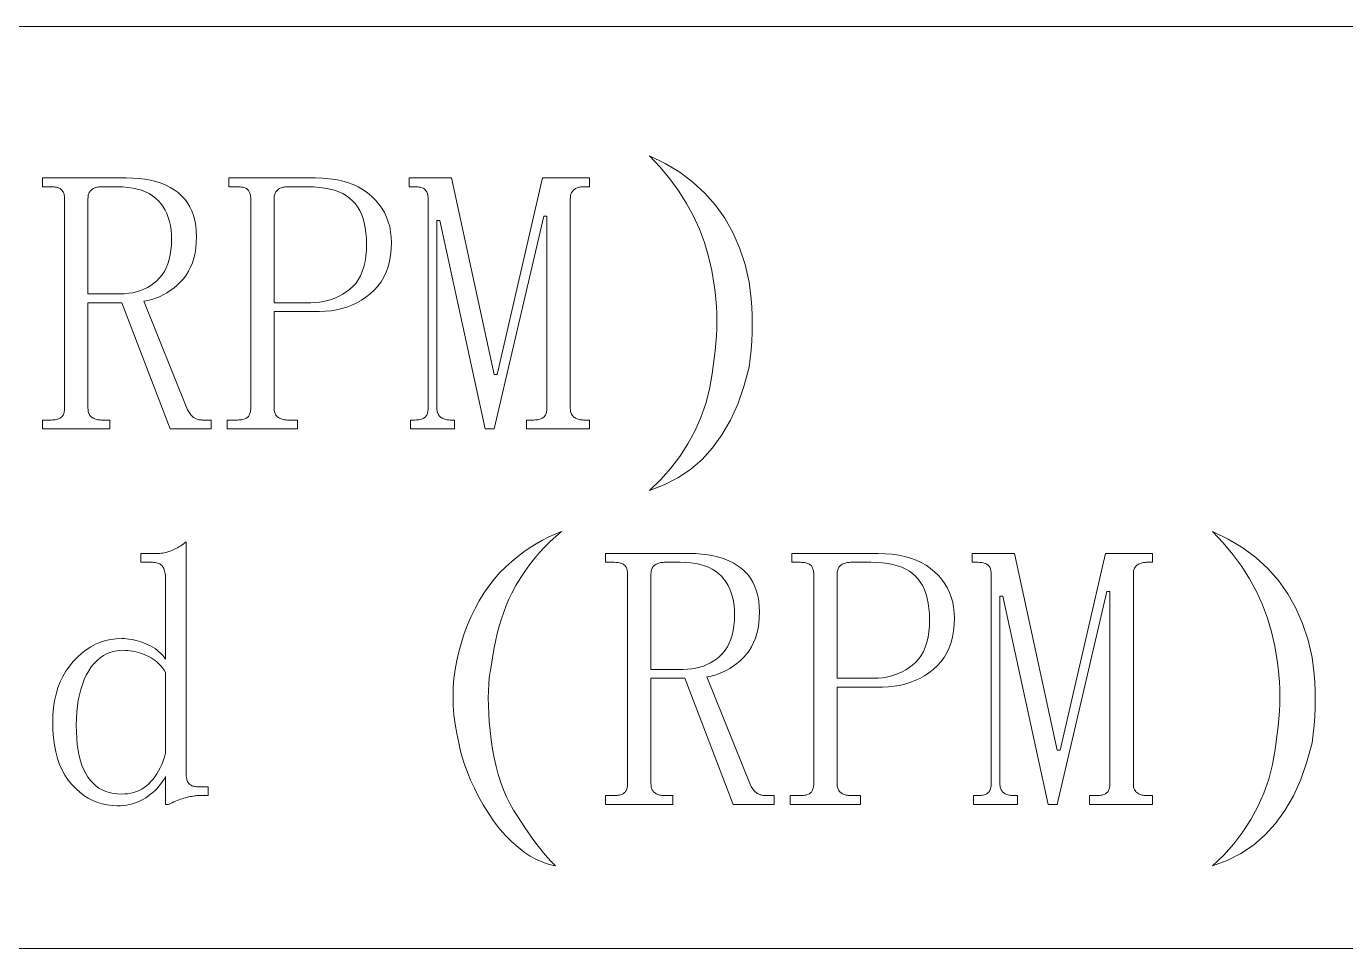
# Model space of a CAD drawing. Extents: x 1 to 297, y 1 to 210.
# Drawn here: x 56.24 to 63.95, y 29.56 to 34.95 of the extents above; entities that cross this region are included whole.
import ezdxf

# ---------------------------------------------------------------- set-up
doc = ezdxf.new("R2010")
doc.units = 0

msp = doc.modelspace()

# ---------------------------------------------------------------- linework, layer by layer
at = {"color": 7, "lineweight": 13}
for p, q in [((1.3055, 34.9534), (219.3213, 34.9534)), ((1.3055, 29.5649), (219.3213, 29.5649))]:
    msp.add_line(p, q, dxfattribs=at)
for points in [[(59.8833, 34.1963), (59.9755, 34.1519), (60.0602, 34.101), (60.1374, 34.0435), (60.207, 33.9796), (60.269, 33.9091), (60.3235, 33.8322), (60.3705, 33.7487), (60.4099, 33.6587), (60.4418, 33.5622), (60.4662, 33.4591), (60.4723, 33.411), (60.4771, 33.3625), (60.4806, 33.3136), (60.4826, 33.2644), (60.4833, 33.2149), (60.4826, 33.165), (60.4806, 33.1147), (60.4771, 33.0642), (60.4723, 33.0133), (60.4662, 32.962), (60.4356, 32.8499), (60.399, 32.7467), (60.3561, 32.6524), (60.3071, 32.567), (60.2519, 32.4906), (60.1905, 32.423), (60.123, 32.3644), (60.0492, 32.3147), (59.9694, 32.2739), (59.8833, 32.242), (59.9488, 32.3053), (60.0081, 32.3716), (60.0612, 32.441), (60.1082, 32.5135), (60.149, 32.5891), (60.1836, 32.6678), (60.2121, 32.7496), (60.2344, 32.8345), (60.2505, 32.9224), (60.2604, 33.0134), (60.2666, 33.0578), (60.2714, 33.1019), (60.2748, 33.1456), (60.2769, 33.189), (60.2776, 33.232), (60.2769, 33.2747), (60.2748, 33.317), (60.2714, 33.359), (60.2666, 33.4007), (60.2604, 33.442), (60.2474, 33.5267), (60.2289, 33.6093), (60.2049, 33.6899), (60.1754, 33.7684), (60.1404, 33.8449), (60.1, 33.9193), (60.054, 33.9916), (60.0026, 34.0619), (59.9457, 34.1301)], [(57.2347, 33.7249), (57.2338, 33.6913), (57.231, 33.6594), (57.2262, 33.6289), (57.2196, 33.6001), (57.2112, 33.5727), (57.2008, 33.5469), (57.1885, 33.5227), (57.1744, 33.4999), (57.1584, 33.4788), (57.1404, 33.4591), (57.1213, 33.4411), (57.1017, 33.4245), (57.0816, 33.4095), (57.0609, 33.3961), (57.0397, 33.3841), (57.018, 33.3738), (56.9958, 33.3649), (56.9731, 33.3577), (56.9499, 33.3519), (56.9262, 33.3477), (57.1833, 32.7134), (57.1868, 32.7068), (57.1903, 32.7006), (57.194, 32.6948), (57.1977, 32.6894), (57.2015, 32.6845), (57.2054, 32.68), (57.2094, 32.6759), (57.2135, 32.6723), (57.2176, 32.6691), (57.2219, 32.6663), (57.2262, 32.6638), (57.2306, 32.6617), (57.2351, 32.6597), (57.2397, 32.6581), (57.2444, 32.6566), (57.2491, 32.6555), (57.254, 32.6546), (57.2589, 32.6539), (57.2639, 32.6536), (57.269, 32.6534), (57.3204, 32.6534), (57.3204, 32.602), (57.0804, 32.602), (56.7976, 33.3391), (56.6004, 33.3391), (56.6004, 32.722), (56.6007, 32.7153), (56.6013, 32.709), (56.6024, 32.703), (56.6039, 32.6973), (56.6058, 32.692), (56.6082, 32.687), (56.6109, 32.6824), (56.6142, 32.6781), (56.6178, 32.6742), (56.6219, 32.6706), (56.6263, 32.6673), (56.631, 32.6644), (56.6359, 32.6618), (56.6411, 32.6596), (56.6465, 32.6577), (56.6522, 32.6562), (56.6582, 32.655), (56.6644, 32.6541), (56.6709, 32.6536), (56.6776, 32.6534), (56.729, 32.6534), (56.729, 32.602), (56.3347, 32.602), (56.3347, 32.6534), (56.3862, 32.6534), (56.3945, 32.6536), (56.4023, 32.6541), (56.4096, 32.655), (56.4163, 32.6562), (56.4226, 32.6577), (56.4283, 32.6596), (56.4336, 32.6618), (56.4383, 32.6644), (56.4425, 32.6673), (56.4462, 32.6706), (56.4494, 32.6742), (56.4523, 32.6781), (56.4549, 32.6824), (56.4571, 32.687), (56.459, 32.692), (56.4606, 32.6973), (56.4618, 32.703), (56.4626, 32.709), (56.4631, 32.7153), (56.4633, 32.722), (56.4633, 33.9477), (56.4631, 33.9544), (56.4626, 33.9607), (56.4618, 33.9667), (56.4606, 33.9724), (56.459, 33.9777), (56.4571, 33.9827), (56.4549, 33.9873), (56.4523, 33.9916), (56.4494, 33.9955), (56.4462, 33.9991), (56.4425, 34.0024), (56.4383, 34.0053), (56.4336, 34.0079), (56.4283, 34.0101), (56.4226, 34.012), (56.4163, 34.0135), (56.4096, 34.0147), (56.4023, 34.0156), (56.3945, 34.0161), (56.3862, 34.0163), (56.3347, 34.0163), (56.3347, 34.0677), (56.8233, 34.0677), (56.8618, 34.0669), (56.8986, 34.0643), (56.9335, 34.06), (56.9666, 34.054), (56.9979, 34.0463), (57.0275, 34.0369), (57.0552, 34.0257), (57.0811, 34.0129), (57.1053, 33.9983), (57.1276, 33.982), (57.1479, 33.964), (57.1662, 33.9443), (57.1822, 33.9229), (57.1962, 33.8997), (57.2079, 33.8749), (57.2176, 33.8483), (57.2251, 33.82), (57.2304, 33.79), (57.2337, 33.7583)], [(56.6004, 33.3906), (56.789, 33.3906), (56.8143, 33.3913), (56.8387, 33.3937), (56.8623, 33.3975), (56.885, 33.4029), (56.9069, 33.4099), (56.9279, 33.4183), (56.948, 33.4284), (56.9673, 33.4399), (56.9857, 33.4531), (57.0033, 33.4677), (57.0196, 33.484), (57.0342, 33.502), (57.047, 33.5217), (57.0582, 33.5431), (57.0676, 33.5663), (57.0753, 33.5911), (57.0813, 33.6177), (57.0856, 33.646), (57.0882, 33.676), (57.089, 33.7077), (57.0882, 33.7362), (57.0859, 33.7634), (57.0821, 33.7894), (57.0767, 33.814), (57.0697, 33.8374), (57.0612, 33.8594), (57.0512, 33.8802), (57.0396, 33.8997), (57.0265, 33.9179), (57.0119, 33.9349), (56.9956, 33.9503), (56.9776, 33.9642), (56.9579, 33.9764), (56.9364, 33.987), (56.9133, 33.9959), (56.8884, 34.0033), (56.8619, 34.009), (56.8336, 34.013), (56.8036, 34.0155), (56.7719, 34.0163), (56.6776, 34.0163), (56.6709, 34.0161), (56.6644, 34.0156), (56.6582, 34.0147), (56.6522, 34.0135), (56.6465, 34.012), (56.6411, 34.0101), (56.6359, 34.0079), (56.631, 34.0053), (56.6263, 34.0024), (56.6219, 33.9991), (56.6178, 33.9955), (56.6142, 33.9916), (56.6109, 33.9873), (56.6082, 33.9827), (56.6058, 33.9777), (56.6039, 33.9724), (56.6024, 33.9667), (56.6013, 33.9607), (56.6007, 33.9544), (56.6004, 33.9477)], [(57.689, 33.2877), (57.689, 32.722), (57.6892, 32.7153), (57.6899, 32.709), (57.6909, 32.703), (57.6924, 32.6973), (57.6944, 32.692), (57.6967, 32.687), (57.6995, 32.6824), (57.7027, 32.6781), (57.7064, 32.6742), (57.7104, 32.6706), (57.7149, 32.6673), (57.7195, 32.6644), (57.7245, 32.6618), (57.7296, 32.6596), (57.7351, 32.6577), (57.7408, 32.6562), (57.7467, 32.655), (57.753, 32.6541), (57.7594, 32.6536), (57.7662, 32.6534), (57.8262, 32.6534), (57.8262, 32.602), (57.4147, 32.602), (57.4147, 32.6534), (57.4747, 32.6534), (57.483, 32.6536), (57.4908, 32.6541), (57.4981, 32.655), (57.5049, 32.6562), (57.5112, 32.6577), (57.5169, 32.6596), (57.5221, 32.6618), (57.5268, 32.6644), (57.531, 32.6673), (57.5347, 32.6706), (57.538, 32.6742), (57.5409, 32.6781), (57.5435, 32.6824), (57.5457, 32.687), (57.5476, 32.692), (57.5491, 32.6973), (57.5503, 32.703), (57.5512, 32.709), (57.5517, 32.7153), (57.5519, 32.722), (57.5519, 33.9477), (57.5517, 33.9544), (57.5512, 33.9607), (57.5503, 33.9667), (57.5491, 33.9724), (57.5476, 33.9777), (57.5457, 33.9827), (57.5435, 33.9873), (57.5409, 33.9916), (57.538, 33.9955), (57.5347, 33.9991), (57.531, 34.0024), (57.5268, 34.0053), (57.5221, 34.0079), (57.5169, 34.0101), (57.5112, 34.012), (57.5049, 34.0135), (57.4981, 34.0147), (57.4908, 34.0156), (57.483, 34.0161), (57.4747, 34.0163), (57.4233, 34.0163), (57.4233, 34.0677), (57.929, 34.0677), (57.9709, 34.0666), (58.0108, 34.0634), (58.0487, 34.0581), (58.0847, 34.0506), (58.1187, 34.0409), (58.1507, 34.0291), (58.1807, 34.0152), (58.2088, 33.9991), (58.2349, 33.9809), (58.259, 33.9606), (58.281, 33.9386), (58.3007, 33.9155), (58.318, 33.8913), (58.3331, 33.8659), (58.3458, 33.8395), (58.3562, 33.8119), (58.3643, 33.7833), (58.3701, 33.7535), (58.3736, 33.7226), (58.3747, 33.6906), (58.3735, 33.6521), (58.3698, 33.6155), (58.3635, 33.5808), (58.3548, 33.5479), (58.3437, 33.517), (58.33, 33.4879), (58.3138, 33.4608), (58.2952, 33.4355), (58.2741, 33.4121), (58.2504, 33.3906), (58.2251, 33.371), (58.1988, 33.3535), (58.1716, 33.3381), (58.1435, 33.3247), (58.1144, 33.3134), (58.0843, 33.3042), (58.0533, 33.297), (58.0214, 33.2918), (57.9885, 33.2887), (57.9547, 33.2877)], [(57.9033, 33.3391), (57.9287, 33.3399), (57.9535, 33.3422), (57.9777, 33.3461), (58.0014, 33.3515), (58.0244, 33.3584), (58.0468, 33.3669), (58.0686, 33.3769), (58.0898, 33.3885), (58.1104, 33.4016), (58.1304, 33.4163), (58.1492, 33.4328), (58.1659, 33.4516), (58.1807, 33.4726), (58.1935, 33.4958), (58.2044, 33.5213), (58.2132, 33.549), (58.2201, 33.5789), (58.2251, 33.611), (58.228, 33.6454), (58.229, 33.682), (58.2282, 33.7154), (58.2258, 33.747), (58.2217, 33.7768), (58.216, 33.8047), (58.2087, 33.8309), (58.1997, 33.8553), (58.1891, 33.8779), (58.1769, 33.8987), (58.1631, 33.9177), (58.1476, 33.9349), (58.1303, 33.9503), (58.1111, 33.9642), (58.0899, 33.9764), (58.0667, 33.987), (58.0415, 33.9959), (58.0144, 34.0033), (57.9853, 34.009), (57.9542, 34.013), (57.9212, 34.0155), (57.8862, 34.0163), (57.7662, 34.0163), (57.7594, 34.0161), (57.753, 34.0156), (57.7467, 34.0147), (57.7408, 34.0135), (57.7351, 34.012), (57.7296, 34.0101), (57.7245, 34.0079), (57.7195, 34.0053), (57.7149, 34.0024), (57.7104, 33.9991), (57.7064, 33.9955), (57.7027, 33.9916), (57.6995, 33.9873), (57.6967, 33.9827), (57.6944, 33.9777), (57.6924, 33.9724), (57.6909, 33.9667), (57.6899, 33.9607), (57.6892, 33.9544), (57.689, 33.9477), (57.689, 33.3391)], [(59.4204, 32.722), (59.4207, 32.7153), (59.4213, 32.709), (59.4224, 32.703), (59.4239, 32.6973), (59.4258, 32.692), (59.4282, 32.687), (59.4309, 32.6824), (59.4342, 32.6781), (59.4378, 32.6742), (59.4419, 32.6706), (59.4463, 32.6673), (59.451, 32.6644), (59.4559, 32.6618), (59.4611, 32.6596), (59.4665, 32.6577), (59.4722, 32.6562), (59.4782, 32.655), (59.4844, 32.6541), (59.4909, 32.6536), (59.4976, 32.6534), (59.5319, 32.6534), (59.5319, 32.602), (59.1633, 32.602), (59.1633, 32.6534), (59.2062, 32.6534), (59.2145, 32.6536), (59.2223, 32.6541), (59.2296, 32.655), (59.2363, 32.6562), (59.2426, 32.6577), (59.2483, 32.6596), (59.2536, 32.6618), (59.2583, 32.6644), (59.2625, 32.6673), (59.2662, 32.6706), (59.2694, 32.6742), (59.2723, 32.6781), (59.2749, 32.6824), (59.2771, 32.687), (59.279, 32.692), (59.2806, 32.6973), (59.2818, 32.703), (59.2826, 32.709), (59.2831, 32.7153), (59.2833, 32.722), (59.2833, 33.8449), (59.2662, 33.8449), (58.9747, 32.602), (58.9233, 32.602), (58.6576, 33.8191), (58.6404, 33.8191), (58.6404, 32.722), (58.6407, 32.7153), (58.6413, 32.709), (58.6424, 32.703), (58.6439, 32.6973), (58.6458, 32.692), (58.6482, 32.687), (58.6509, 32.6824), (58.6542, 32.6781), (58.6578, 32.6742), (58.6619, 32.6706), (58.6663, 32.6673), (58.671, 32.6644), (58.6759, 32.6618), (58.6811, 32.6596), (58.6865, 32.6577), (58.6922, 32.6562), (58.6982, 32.655), (58.7044, 32.6541), (58.7109, 32.6536), (58.7176, 32.6534), (58.7433, 32.6534), (58.7433, 32.602), (58.4862, 32.602), (58.4862, 32.6534), (58.5119, 32.6534), (58.5202, 32.6536), (58.528, 32.6541), (58.5353, 32.655), (58.542, 32.6562), (58.5483, 32.6577), (58.554, 32.6596), (58.5593, 32.6618), (58.564, 32.6644), (58.5682, 32.6673), (58.5719, 32.6706), (58.5751, 32.6742), (58.578, 32.6781), (58.5806, 32.6824), (58.5828, 32.687), (58.5847, 32.692), (58.5863, 32.6973), (58.5875, 32.703), (58.5883, 32.709), (58.5888, 32.7153), (58.589, 32.722), (58.589, 33.9477), (58.5888, 33.9544), (58.5883, 33.9607), (58.5875, 33.9667), (58.5863, 33.9724), (58.5847, 33.9777), (58.5828, 33.9827), (58.5806, 33.9873), (58.578, 33.9916), (58.5751, 33.9955), (58.5719, 33.9991), (58.5682, 34.0024), (58.564, 34.0053), (58.5593, 34.0079), (58.554, 34.0101), (58.5483, 34.012), (58.542, 34.0135), (58.5353, 34.0147), (58.528, 34.0156), (58.5202, 34.0161), (58.5119, 34.0163), (58.4776, 34.0163), (58.4776, 34.0677), (58.7262, 34.0677), (58.9747, 32.9191), (58.9919, 32.9191), (59.2576, 34.0677), (59.5319, 34.0677), (59.5319, 34.0163), (59.4976, 34.0163), (59.4909, 34.0161), (59.4844, 34.0156), (59.4782, 34.0147), (59.4722, 34.0135), (59.4665, 34.012), (59.4611, 34.0101), (59.4559, 34.0079), (59.451, 34.0053), (59.4463, 34.0024), (59.4419, 33.9991), (59.4378, 33.9955), (59.4342, 33.9916), (59.4309, 33.9873), (59.4282, 33.9827), (59.4258, 33.9777), (59.4239, 33.9724), (59.4224, 33.9667), (59.4213, 33.9607), (59.4207, 33.9544), (59.4204, 33.9477)], [(56.7719, 30.3991), (56.7414, 30.4004), (56.7119, 30.4041), (56.6832, 30.4103), (56.6553, 30.419), (56.6283, 30.4302), (56.6022, 30.4439), (56.5769, 30.46), (56.5524, 30.4787), (56.5289, 30.4998), (56.5062, 30.5234), (56.485, 30.5494), (56.466, 30.5778), (56.4493, 30.6084), (56.4348, 30.6414), (56.4226, 30.6766), (56.4126, 30.7142), (56.4048, 30.7541), (56.3992, 30.7963), (56.3958, 30.8409), (56.3947, 30.8877), (56.3959, 30.9314), (56.3995, 30.9733), (56.4055, 31.0133), (56.4139, 31.0516), (56.4247, 31.0881), (56.4379, 31.1227), (56.4535, 31.1556), (56.4715, 31.1867), (56.4919, 31.216), (56.5147, 31.2434), (56.5392, 31.2687), (56.5644, 31.2913), (56.5906, 31.3112), (56.6176, 31.3285), (56.6454, 31.3431), (56.6742, 31.355), (56.7037, 31.3643), (56.7342, 31.371), (56.7654, 31.375), (56.7976, 31.3763), (56.8113, 31.376), (56.8252, 31.3751), (56.8391, 31.3736), (56.8531, 31.3715), (56.8672, 31.3688), (56.8814, 31.3655), (56.8957, 31.3616), (56.91, 31.3571), (56.9245, 31.352), (56.939, 31.3463), (56.9533, 31.34), (56.967, 31.3331), (56.98, 31.3256), (56.9925, 31.3175), (57.0044, 31.3088), (57.0156, 31.2995), (57.0263, 31.2896), (57.0364, 31.2791), (57.0459, 31.268), (57.0547, 31.2563), (57.0547, 31.7191), (57.0546, 31.7292), (57.054, 31.7387), (57.0532, 31.7477), (57.052, 31.7562), (57.0504, 31.7641), (57.0486, 31.7716), (57.0463, 31.7785), (57.0438, 31.785), (57.0408, 31.7909), (57.0376, 31.7963), (57.0339, 31.8012), (57.0297, 31.8055), (57.025, 31.8094), (57.0198, 31.8127), (57.014, 31.8156), (57.0078, 31.8179), (57.001, 31.8197), (56.9937, 31.821), (56.9859, 31.8217), (56.9776, 31.822), (56.909, 31.822), (56.909, 31.8734), (57.0033, 31.8734), (57.0119, 31.8736), (57.0204, 31.8741), (57.029, 31.875), (57.0376, 31.8762), (57.0462, 31.8777), (57.0547, 31.8796), (57.0633, 31.8818), (57.0719, 31.8844), (57.0804, 31.8873), (57.089, 31.8906), (57.0976, 31.8942), (57.1062, 31.8981), (57.1147, 31.9024), (57.1233, 31.907), (57.1319, 31.912), (57.1404, 31.9173), (57.149, 31.923), (57.1576, 31.929), (57.1662, 31.9353), (57.1747, 31.942), (57.1747, 30.5877), (57.1749, 30.5794), (57.1754, 30.5716), (57.1763, 30.5643), (57.1775, 30.5575), (57.179, 30.5513), (57.1809, 30.5455), (57.1831, 30.5403), (57.1857, 30.5356), (57.1886, 30.5314), (57.1919, 30.5277), (57.1955, 30.5245), (57.1994, 30.5215), (57.2037, 30.519), (57.2083, 30.5167), (57.2133, 30.5149), (57.2186, 30.5133), (57.2243, 30.5121), (57.2303, 30.5113), (57.2366, 30.5107), (57.2433, 30.5106), (57.3033, 30.5106), (57.3033, 30.4591), (57.2519, 30.4591), (57.2449, 30.459), (57.2376, 30.4586), (57.2301, 30.458), (57.2224, 30.4571), (57.2144, 30.4559), (57.2061, 30.4545), (57.1976, 30.4528), (57.1888, 30.4509), (57.1797, 30.4487), (57.1704, 30.4463), (57.161, 30.4436), (57.1514, 30.4406), (57.1418, 30.4374), (57.132, 30.4339), (57.1222, 30.4302), (57.1123, 30.4262), (57.1023, 30.422), (57.0923, 30.4175), (57.0821, 30.4127), (57.0719, 30.4077), (57.0547, 30.4077), (57.0547, 30.5706), (57.0459, 30.5554), (57.0364, 30.5409), (57.0263, 30.527), (57.0156, 30.5137), (57.0044, 30.5009), (56.9925, 30.4888), (56.98, 30.4773), (56.967, 30.4663), (56.9533, 30.456), (56.939, 30.4463), (56.9242, 30.4373), (56.909, 30.4293), (56.8934, 30.4222), (56.8773, 30.4161), (56.8608, 30.4109), (56.8439, 30.4067), (56.8265, 30.4034), (56.8087, 30.401), (56.7905, 30.3996)], [(59.369, 32.002), (59.3352, 31.9737), (59.3025, 31.9437), (59.2708, 31.912), (59.2401, 31.8786), (59.2104, 31.8434), (59.1818, 31.8066), (59.1542, 31.768), (59.1276, 31.7277), (59.1021, 31.6857), (59.0776, 31.642), (59.061, 31.6069), (59.0454, 31.57), (59.0308, 31.5314), (59.0172, 31.4911), (59.0047, 31.4491), (58.9932, 31.4054), (58.9828, 31.36), (58.9734, 31.3129), (58.965, 31.264), (58.9576, 31.2134), (58.9514, 31.1814), (58.9466, 31.1469), (58.9432, 31.1101), (58.9411, 31.0708), (58.9404, 31.0291), (58.9411, 30.9851), (58.9432, 30.9386), (58.9466, 30.8898), (58.9514, 30.8385), (58.9576, 30.7849), (58.9653, 30.731), (58.9747, 30.6793), (58.9859, 30.6295), (58.9987, 30.5819), (59.0133, 30.5363), (59.0296, 30.4927), (59.0476, 30.4513), (59.0673, 30.4118), (59.0887, 30.3745), (59.1119, 30.3391), (59.1326, 30.3054), (59.1537, 30.2726), (59.1751, 30.2409), (59.1969, 30.2102), (59.219, 30.1806), (59.2415, 30.1519), (59.2643, 30.1243), (59.2874, 30.0978), (59.3109, 30.0722), (59.3347, 30.0477), (59.2972, 30.0565), (59.26, 30.069), (59.2231, 30.0853), (59.1866, 30.1053), (59.1504, 30.1291), (59.1146, 30.1567), (59.0791, 30.1881), (59.044, 30.2233), (59.0092, 30.2622), (58.9747, 30.3049), (58.9418, 30.3558), (58.9116, 30.4057), (58.8842, 30.4545), (58.8595, 30.5023), (58.8376, 30.5491), (58.8184, 30.5949), (58.8019, 30.6397), (58.7882, 30.6834), (58.7772, 30.7261), (58.769, 30.7677), (58.7567, 30.8224), (58.7471, 30.8767), (58.7402, 30.9307), (58.7361, 30.9844), (58.7347, 31.0377), (58.7361, 31.0907), (58.7402, 31.1433), (58.7471, 31.1956), (58.7567, 31.2475), (58.769, 31.2991), (58.7838, 31.3531), (58.8006, 31.4054), (58.8194, 31.456), (58.8403, 31.5049), (58.8633, 31.552), (58.8883, 31.5974), (58.9154, 31.6411), (58.9446, 31.6831), (58.9758, 31.7234), (59.009, 31.762), (59.0435, 31.7953), (59.0783, 31.8265), (59.1134, 31.8556), (59.1489, 31.8827), (59.1847, 31.9077), (59.2209, 31.9307), (59.2574, 31.9516), (59.2943, 31.9705), (59.3315, 31.9873)], [(63.1747, 32.002), (63.267, 31.9576), (63.3516, 31.9067), (63.4288, 31.8493), (63.4984, 31.7853), (63.5604, 31.7149), (63.615, 31.6379), (63.6619, 31.5544), (63.7014, 31.4644), (63.7332, 31.3679), (63.7576, 31.2649), (63.7638, 31.2167), (63.7686, 31.1682), (63.772, 31.1193), (63.774, 31.0701), (63.7747, 31.0206), (63.774, 30.9707), (63.772, 30.9205), (63.7686, 30.8699), (63.7638, 30.819), (63.7576, 30.7677), (63.7271, 30.6556), (63.6904, 30.5524), (63.6475, 30.4581), (63.5985, 30.3727), (63.5433, 30.2963), (63.4819, 30.2287), (63.4144, 30.1701), (63.3407, 30.1204), (63.2608, 30.0796), (63.1747, 30.0477), (63.2402, 30.111), (63.2995, 30.1773), (63.3527, 30.2467), (63.3996, 30.3193), (63.4404, 30.3949), (63.4751, 30.4735), (63.5035, 30.5553), (63.5258, 30.6402), (63.5419, 30.7281), (63.5519, 30.8191), (63.558, 30.8635), (63.5628, 30.9076), (63.5663, 30.9513), (63.5683, 30.9947), (63.569, 31.0377), (63.5683, 31.0804), (63.5663, 31.1227), (63.5628, 31.1647), (63.558, 31.2064), (63.5519, 31.2477), (63.5388, 31.3324), (63.5203, 31.415), (63.4963, 31.4956), (63.4668, 31.5741), (63.4319, 31.6506), (63.3914, 31.725), (63.3455, 31.7973), (63.294, 31.8676), (63.2371, 31.9358)], [(60.5262, 31.5306), (60.5252, 31.4971), (60.5224, 31.4651), (60.5177, 31.4347), (60.5111, 31.4058), (60.5026, 31.3784), (60.4922, 31.3526), (60.48, 31.3284), (60.4658, 31.3057), (60.4498, 31.2845), (60.4319, 31.2649), (60.4128, 31.2468), (60.3931, 31.2302), (60.373, 31.2152), (60.3523, 31.2018), (60.3312, 31.1899), (60.3095, 31.1795), (60.2873, 31.1707), (60.2646, 31.1634), (60.2413, 31.1576), (60.2176, 31.1534), (60.4747, 30.5191), (60.4782, 30.5125), (60.4818, 30.5063), (60.4854, 30.5005), (60.4891, 30.4951), (60.4929, 30.4902), (60.4968, 30.4857), (60.5008, 30.4816), (60.5049, 30.478), (60.5091, 30.4748), (60.5133, 30.472), (60.5176, 30.4696), (60.522, 30.4674), (60.5265, 30.4654), (60.5311, 30.4638), (60.5358, 30.4624), (60.5406, 30.4612), (60.5454, 30.4603), (60.5503, 30.4597), (60.5553, 30.4593), (60.5604, 30.4591), (60.6119, 30.4591), (60.6119, 30.4077), (60.3719, 30.4077), (60.089, 31.1449), (59.8919, 31.1449), (59.8919, 30.5277), (59.8921, 30.521), (59.8927, 30.5147), (59.8938, 30.5087), (59.8953, 30.503), (59.8972, 30.4977), (59.8996, 30.4927), (59.9024, 30.4881), (59.9056, 30.4838), (59.9092, 30.4799), (59.9133, 30.4763), (59.9177, 30.473), (59.9224, 30.4701), (59.9273, 30.4675), (59.9325, 30.4653), (59.9379, 30.4634), (59.9436, 30.4619), (59.9496, 30.4607), (59.9558, 30.4598), (59.9623, 30.4593), (59.969, 30.4591), (60.0204, 30.4591), (60.0204, 30.4077), (59.6262, 30.4077), (59.6262, 30.4591), (59.6776, 30.4591), (59.6859, 30.4593), (59.6937, 30.4598), (59.701, 30.4607), (59.7078, 30.4619), (59.714, 30.4634), (59.7198, 30.4653), (59.725, 30.4675), (59.7297, 30.4701), (59.7339, 30.473), (59.7376, 30.4763), (59.7408, 30.4799), (59.7438, 30.4838), (59.7463, 30.4881), (59.7486, 30.4927), (59.7504, 30.4977), (59.752, 30.503), (59.7532, 30.5087), (59.754, 30.5147), (59.7546, 30.521), (59.7547, 30.5277), (59.7547, 31.7534), (59.7546, 31.7601), (59.754, 31.7665), (59.7532, 31.7725), (59.752, 31.7781), (59.7504, 31.7834), (59.7486, 31.7884), (59.7463, 31.793), (59.7438, 31.7973), (59.7408, 31.8013), (59.7376, 31.8049), (59.7339, 31.8081), (59.7297, 31.811), (59.725, 31.8136), (59.7198, 31.8158), (59.714, 31.8177), (59.7078, 31.8193), (59.701, 31.8205), (59.6937, 31.8213), (59.6859, 31.8218), (59.6776, 31.822), (59.6262, 31.822), (59.6262, 31.8734), (60.1147, 31.8734), (60.1533, 31.8726), (60.19, 31.87), (60.2249, 31.8657), (60.258, 31.8597), (60.2894, 31.852), (60.3189, 31.8426), (60.3466, 31.8314), (60.3726, 31.8186), (60.3967, 31.804), (60.419, 31.7877), (60.4394, 31.7697), (60.4576, 31.75), (60.4737, 31.7286), (60.4876, 31.7054), (60.4994, 31.6806), (60.509, 31.654), (60.5165, 31.6257), (60.5219, 31.5957), (60.5251, 31.564)], [(60.9804, 31.0934), (60.9804, 30.5277), (60.9807, 30.521), (60.9813, 30.5147), (60.9824, 30.5087), (60.9839, 30.503), (60.9858, 30.4977), (60.9882, 30.4927), (60.9909, 30.4881), (60.9942, 30.4838), (60.9978, 30.4799), (61.0019, 30.4763), (61.0063, 30.473), (61.011, 30.4701), (61.0159, 30.4675), (61.0211, 30.4653), (61.0265, 30.4634), (61.0322, 30.4619), (61.0382, 30.4607), (61.0444, 30.4598), (61.0509, 30.4593), (61.0576, 30.4591), (61.1176, 30.4591), (61.1176, 30.4077), (60.7062, 30.4077), (60.7062, 30.4591), (60.7662, 30.4591), (60.7745, 30.4593), (60.7823, 30.4598), (60.7896, 30.4607), (60.7963, 30.4619), (60.8026, 30.4634), (60.8083, 30.4653), (60.8136, 30.4675), (60.8183, 30.4701), (60.8225, 30.473), (60.8262, 30.4763), (60.8294, 30.4799), (60.8323, 30.4838), (60.8349, 30.4881), (60.8371, 30.4927), (60.839, 30.4977), (60.8406, 30.503), (60.8418, 30.5087), (60.8426, 30.5147), (60.8431, 30.521), (60.8433, 30.5277), (60.8433, 31.7534), (60.8431, 31.7601), (60.8426, 31.7665), (60.8418, 31.7725), (60.8406, 31.7781), (60.839, 31.7834), (60.8371, 31.7884), (60.8349, 31.793), (60.8323, 31.7973), (60.8294, 31.8013), (60.8262, 31.8049), (60.8225, 31.8081), (60.8183, 31.811), (60.8136, 31.8136), (60.8083, 31.8158), (60.8026, 31.8177), (60.7963, 31.8193), (60.7896, 31.8205), (60.7823, 31.8213), (60.7745, 31.8218), (60.7662, 31.822), (60.7147, 31.822), (60.7147, 31.8734), (61.2204, 31.8734), (61.2623, 31.8724), (61.3022, 31.8691), (61.3401, 31.8638), (61.3761, 31.8563), (61.4101, 31.8466), (61.4421, 31.8349), (61.4721, 31.8209), (61.5002, 31.8049), (61.5263, 31.7866), (61.5504, 31.7663), (61.5724, 31.7443), (61.5921, 31.7212), (61.6095, 31.697), (61.6245, 31.6717), (61.6372, 31.6452), (61.6476, 31.6177), (61.6557, 31.589), (61.6615, 31.5592), (61.665, 31.5283), (61.6662, 31.4963), (61.6649, 31.4578), (61.6612, 31.4212), (61.655, 31.3865), (61.6463, 31.3537), (61.6351, 31.3227), (61.6214, 31.2937), (61.6053, 31.2665), (61.5866, 31.2412), (61.5655, 31.2178), (61.5419, 31.1963), (61.5165, 31.1767), (61.4903, 31.1593), (61.4631, 31.1438), (61.4349, 31.1305), (61.4058, 31.1191), (61.3758, 31.1099), (61.3448, 31.1027), (61.3128, 31.0975), (61.28, 31.0945), (61.2462, 31.0934)], [(62.7119, 30.5277), (62.7121, 30.521), (62.7127, 30.5147), (62.7138, 30.5087), (62.7153, 30.503), (62.7172, 30.4977), (62.7196, 30.4927), (62.7224, 30.4881), (62.7256, 30.4838), (62.7292, 30.4799), (62.7333, 30.4763), (62.7377, 30.473), (62.7424, 30.4701), (62.7473, 30.4675), (62.7525, 30.4653), (62.7579, 30.4634), (62.7636, 30.4619), (62.7696, 30.4607), (62.7758, 30.4598), (62.7823, 30.4593), (62.789, 30.4591), (62.8233, 30.4591), (62.8233, 30.4077), (62.4547, 30.4077), (62.4547, 30.4591), (62.4976, 30.4591), (62.5059, 30.4593), (62.5137, 30.4598), (62.521, 30.4607), (62.5278, 30.4619), (62.534, 30.4634), (62.5398, 30.4653), (62.545, 30.4675), (62.5497, 30.4701), (62.5539, 30.473), (62.5576, 30.4763), (62.5608, 30.4799), (62.5638, 30.4838), (62.5663, 30.4881), (62.5686, 30.4927), (62.5704, 30.4977), (62.572, 30.503), (62.5732, 30.5087), (62.574, 30.5147), (62.5746, 30.521), (62.5747, 30.5277), (62.5747, 31.6506), (62.5576, 31.6506), (62.2662, 30.4077), (62.2147, 30.4077), (61.949, 31.6249), (61.9319, 31.6249), (61.9319, 30.5277), (61.9321, 30.521), (61.9327, 30.5147), (61.9338, 30.5087), (61.9353, 30.503), (61.9372, 30.4977), (61.9396, 30.4927), (61.9424, 30.4881), (61.9456, 30.4838), (61.9492, 30.4799), (61.9533, 30.4763), (61.9577, 30.473), (61.9624, 30.4701), (61.9673, 30.4675), (61.9725, 30.4653), (61.9779, 30.4634), (61.9836, 30.4619), (61.9896, 30.4607), (61.9958, 30.4598), (62.0023, 30.4593), (62.009, 30.4591), (62.0347, 30.4591), (62.0347, 30.4077), (61.7776, 30.4077), (61.7776, 30.4591), (61.8033, 30.4591), (61.8116, 30.4593), (61.8194, 30.4598), (61.8267, 30.4607), (61.8335, 30.4619), (61.8397, 30.4634), (61.8455, 30.4653), (61.8507, 30.4675), (61.8554, 30.4701), (61.8596, 30.473), (61.8633, 30.4763), (61.8666, 30.4799), (61.8695, 30.4838), (61.872, 30.4881), (61.8743, 30.4927), (61.8762, 30.4977), (61.8777, 30.503), (61.8789, 30.5087), (61.8798, 30.5147), (61.8803, 30.521), (61.8804, 30.5277), (61.8804, 31.7534), (61.8803, 31.7601), (61.8798, 31.7665), (61.8789, 31.7725), (61.8777, 31.7781), (61.8762, 31.7834), (61.8743, 31.7884), (61.872, 31.793), (61.8695, 31.7973), (61.8666, 31.8013), (61.8633, 31.8049), (61.8596, 31.8081), (61.8554, 31.811), (61.8507, 31.8136), (61.8455, 31.8158), (61.8397, 31.8177), (61.8335, 31.8193), (61.8267, 31.8205), (61.8194, 31.8213), (61.8116, 31.8218), (61.8033, 31.822), (61.769, 31.822), (61.769, 31.8734), (62.0176, 31.8734), (62.2662, 30.7249), (62.2833, 30.7249), (62.549, 31.8734), (62.8233, 31.8734), (62.8233, 31.822), (62.789, 31.822), (62.7823, 31.8218), (62.7758, 31.8213), (62.7696, 31.8205), (62.7636, 31.8193), (62.7579, 31.8177), (62.7525, 31.8158), (62.7473, 31.8136), (62.7424, 31.811), (62.7377, 31.8081), (62.7333, 31.8049), (62.7292, 31.8013), (62.7256, 31.7973), (62.7224, 31.793), (62.7196, 31.7884), (62.7172, 31.7834), (62.7153, 31.7781), (62.7138, 31.7725), (62.7127, 31.7665), (62.7121, 31.7601), (62.7119, 31.7534)], [(59.8919, 31.1963), (60.0804, 31.1963), (60.1057, 31.1971), (60.1302, 31.1994), (60.1537, 31.2032), (60.1764, 31.2086), (60.1983, 31.2156), (60.2193, 31.2241), (60.2394, 31.2341), (60.2587, 31.2457), (60.2772, 31.2588), (60.2947, 31.2734), (60.311, 31.2897), (60.3256, 31.3077), (60.3384, 31.3274), (60.3496, 31.3489), (60.359, 31.372), (60.3667, 31.3969), (60.3727, 31.4234), (60.377, 31.4517), (60.3796, 31.4817), (60.3804, 31.5134), (60.3797, 31.5419), (60.3774, 31.5691), (60.3735, 31.5951), (60.3681, 31.6197), (60.3612, 31.6431), (60.3527, 31.6651), (60.3426, 31.6859), (60.3311, 31.7054), (60.318, 31.7236), (60.3033, 31.7406), (60.287, 31.756), (60.269, 31.7699), (60.2493, 31.7821), (60.2279, 31.7927), (60.2047, 31.8016), (60.1799, 31.809), (60.1533, 31.8147), (60.125, 31.8187), (60.095, 31.8212), (60.0633, 31.822), (59.969, 31.822), (59.9623, 31.8218), (59.9558, 31.8213), (59.9496, 31.8205), (59.9436, 31.8193), (59.9379, 31.8177), (59.9325, 31.8158), (59.9273, 31.8136), (59.9224, 31.811), (59.9177, 31.8081), (59.9133, 31.8049), (59.9092, 31.8013), (59.9056, 31.7973), (59.9024, 31.793), (59.8996, 31.7884), (59.8972, 31.7834), (59.8953, 31.7781), (59.8938, 31.7725), (59.8927, 31.7665), (59.8921, 31.7601), (59.8919, 31.7534)], [(61.1947, 31.1449), (61.2201, 31.1456), (61.245, 31.1479), (61.2692, 31.1518), (61.2928, 31.1572), (61.3158, 31.1641), (61.3382, 31.1726), (61.36, 31.1827), (61.3812, 31.1942), (61.4019, 31.2073), (61.4219, 31.222), (61.4406, 31.2385), (61.4574, 31.2573), (61.4721, 31.2783), (61.485, 31.3015), (61.4958, 31.327), (61.5047, 31.3547), (61.5116, 31.3846), (61.5165, 31.4167), (61.5195, 31.4511), (61.5204, 31.4877), (61.5196, 31.5211), (61.5172, 31.5527), (61.5131, 31.5825), (61.5074, 31.6105), (61.5001, 31.6366), (61.4911, 31.661), (61.4805, 31.6836), (61.4683, 31.7044), (61.4545, 31.7234), (61.439, 31.7406), (61.4217, 31.756), (61.4025, 31.7699), (61.3813, 31.7821), (61.3581, 31.7927), (61.3329, 31.8016), (61.3058, 31.809), (61.2767, 31.8147), (61.2456, 31.8187), (61.2126, 31.8212), (61.1776, 31.822), (61.0576, 31.822), (61.0509, 31.8218), (61.0444, 31.8213), (61.0382, 31.8205), (61.0322, 31.8193), (61.0265, 31.8177), (61.0211, 31.8158), (61.0159, 31.8136), (61.011, 31.811), (61.0063, 31.8081), (61.0019, 31.8049), (60.9978, 31.8013), (60.9942, 31.7973), (60.9909, 31.793), (60.9882, 31.7884), (60.9858, 31.7834), (60.9839, 31.7781), (60.9824, 31.7725), (60.9813, 31.7665), (60.9807, 31.7601), (60.9804, 31.7534), (60.9804, 31.1449)], [(57.0547, 31.1791), (57.0459, 31.1925), (57.0366, 31.205), (57.0267, 31.2168), (57.0163, 31.2278), (57.0054, 31.2381), (56.994, 31.2475), (56.9821, 31.2562), (56.9697, 31.2642), (56.9568, 31.2713), (56.9433, 31.2777), (56.9296, 31.2834), (56.9159, 31.2885), (56.9022, 31.293), (56.8884, 31.2969), (56.8747, 31.3002), (56.861, 31.3029), (56.8473, 31.305), (56.8336, 31.3065), (56.8199, 31.3074), (56.8062, 31.3077), (56.781, 31.3065), (56.757, 31.3029), (56.734, 31.2969), (56.7122, 31.2885), (56.6915, 31.2777), (56.6719, 31.2645), (56.6535, 31.2489), (56.6361, 31.2309), (56.6199, 31.2105), (56.6047, 31.1877), (56.5909, 31.1629), (56.5785, 31.1366), (56.5676, 31.1088), (56.5581, 31.0794), (56.5501, 31.0484), (56.5435, 31.0159), (56.5384, 30.9819), (56.5348, 30.9463), (56.5326, 30.9092), (56.5319, 30.8706), (56.5326, 30.8305), (56.5346, 30.7926), (56.538, 30.7568), (56.5428, 30.7231), (56.549, 30.6916), (56.5566, 30.6623), (56.5655, 30.6351), (56.5758, 30.61), (56.5874, 30.5871), (56.6004, 30.5663), (56.6148, 30.5476), (56.6303, 30.5308), (56.647, 30.516), (56.6649, 30.5032), (56.684, 30.4924), (56.7043, 30.4835), (56.7258, 30.4766), (56.7486, 30.4717), (56.7725, 30.4687), (56.7976, 30.4677), (56.8161, 30.4683), (56.8341, 30.4701), (56.8515, 30.4731), (56.8682, 30.4773), (56.8844, 30.4827), (56.8999, 30.4893), (56.9149, 30.4971), (56.9292, 30.5061), (56.943, 30.5163), (56.9562, 30.5277), (56.9687, 30.5403), (56.9807, 30.5541), (56.992, 30.5691), (57.0028, 30.5853), (57.0129, 30.6027), (57.0225, 30.6213), (57.0315, 30.6411), (57.0398, 30.6621), (57.0476, 30.6843), (57.0547, 30.7077)]]:
    msp.add_lwpolyline(points, close=True, dxfattribs=at)

doc.saveas('drawing.dxf')
